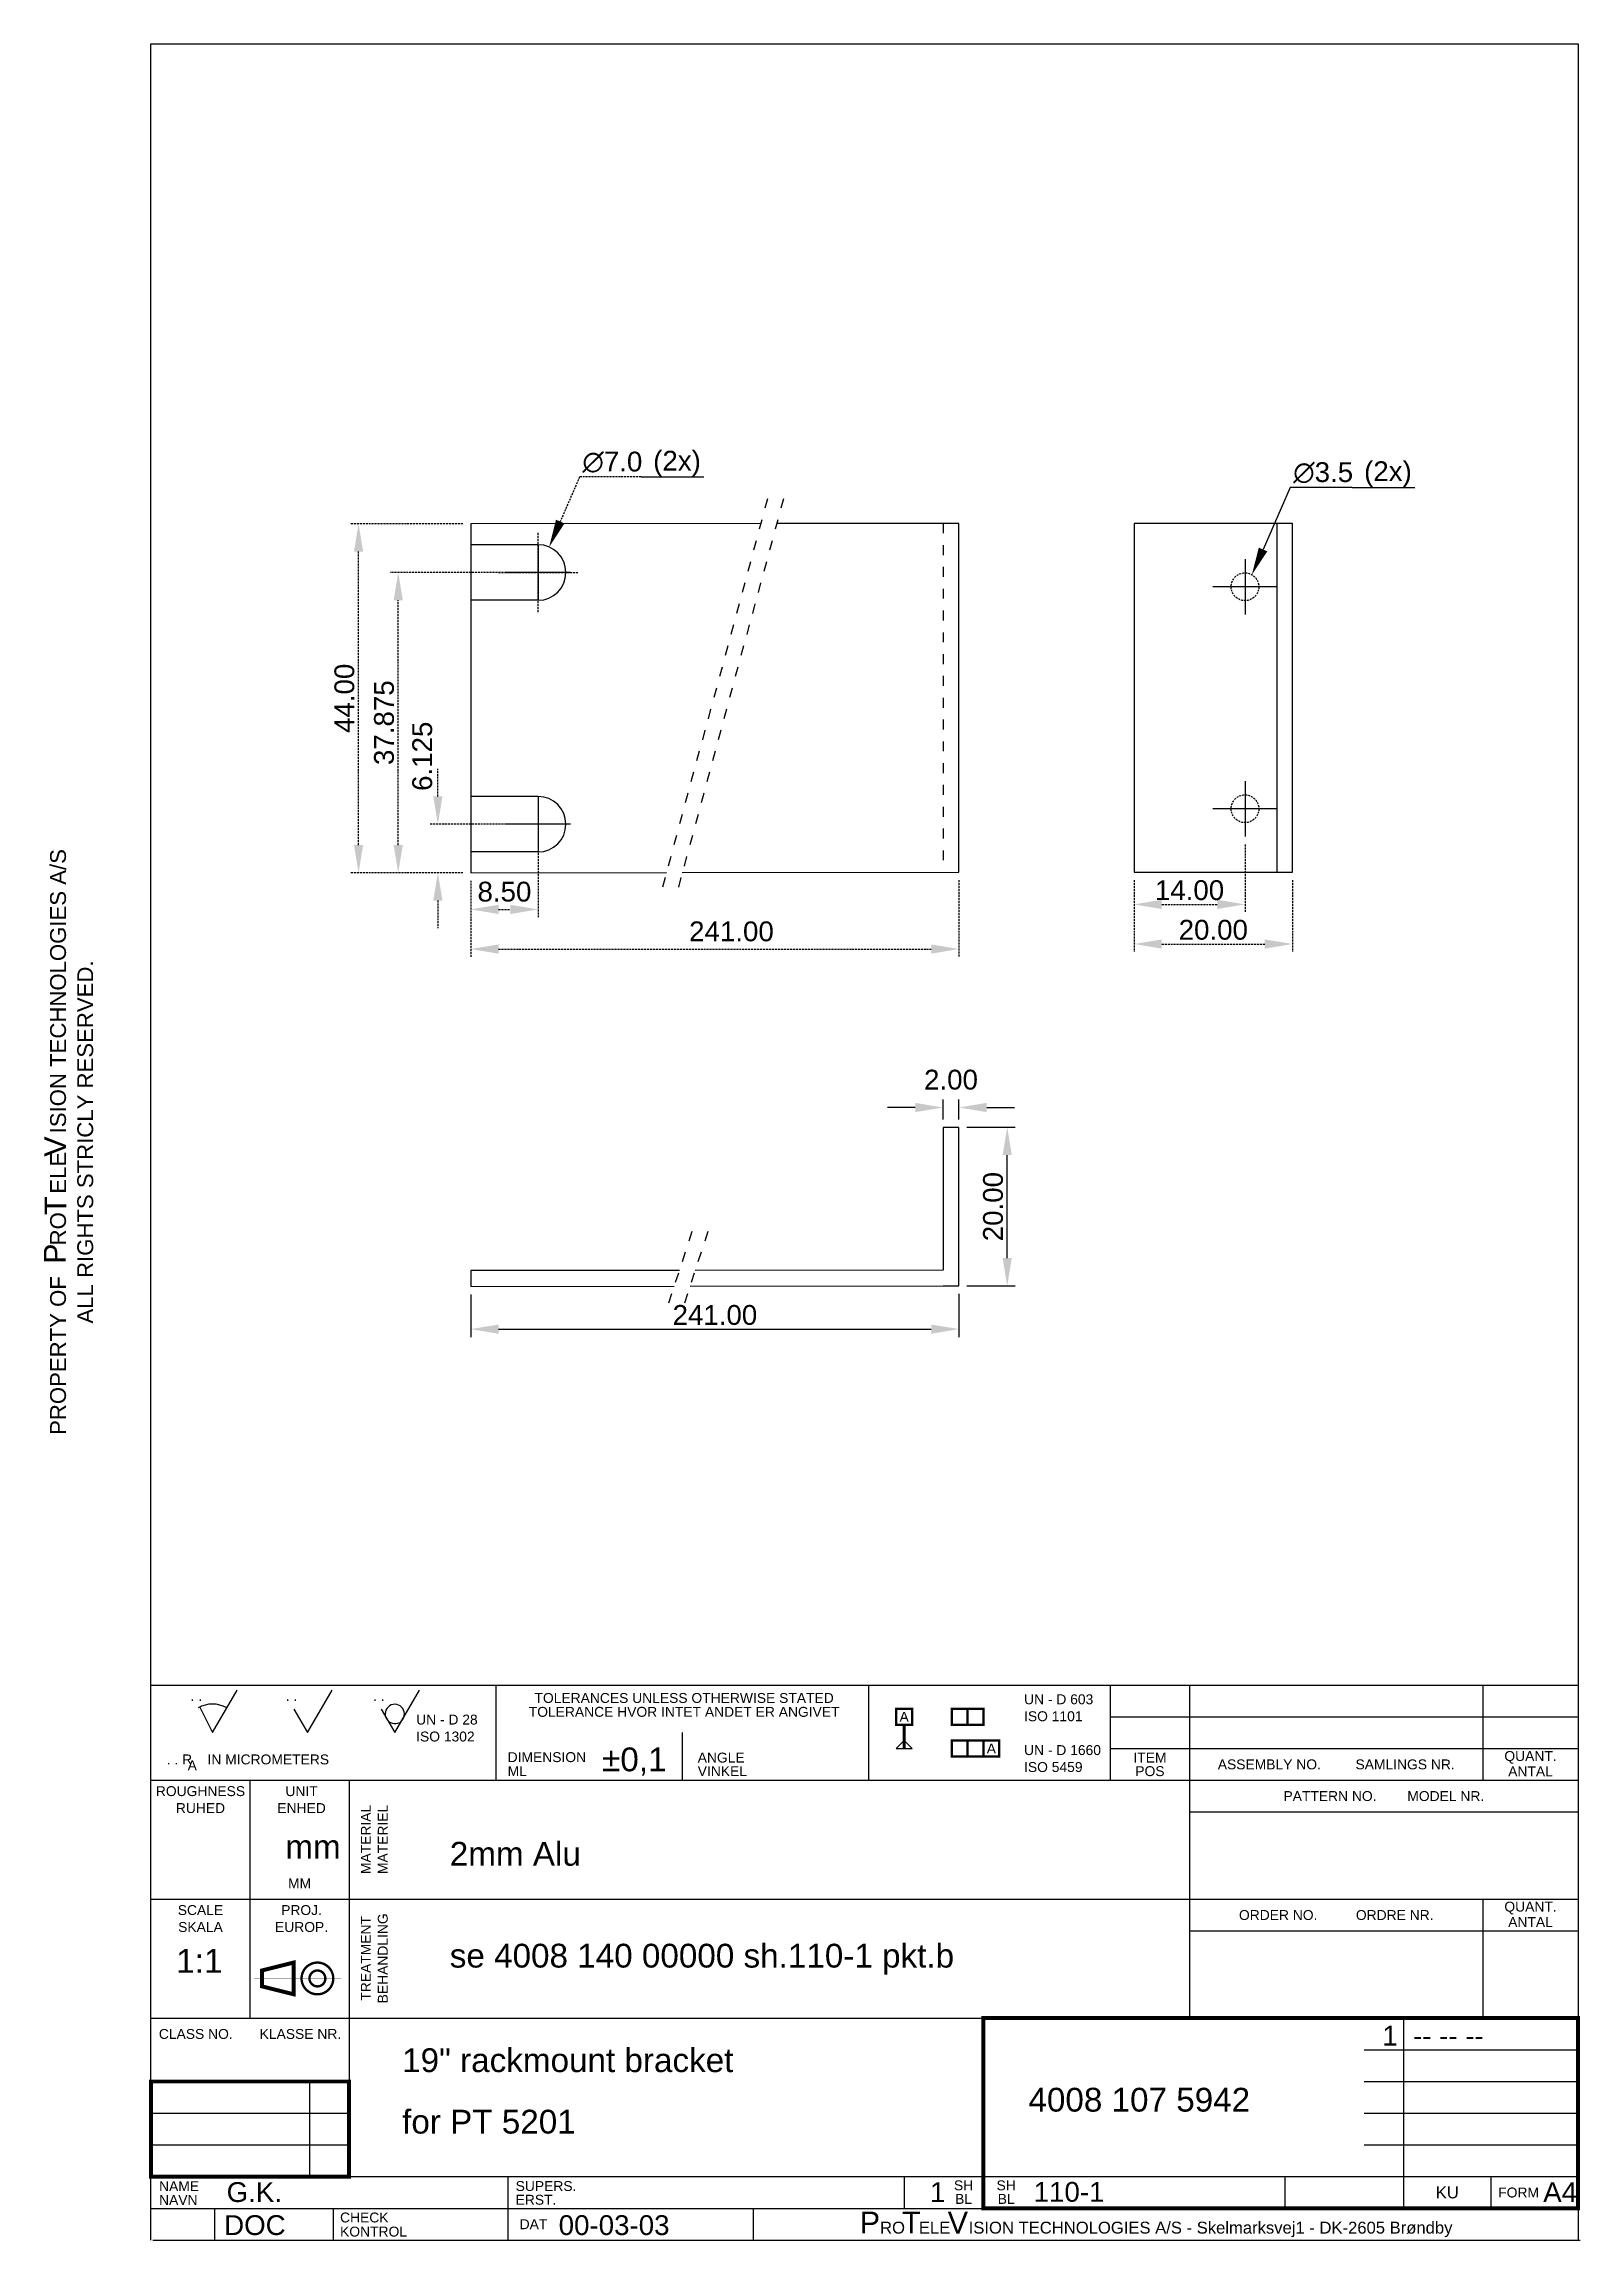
# Model space of a CAD drawing. Extents: x 7 to 200, y 10 to 287.
import ezdxf
from ezdxf.enums import TextEntityAlignment as Align

# ---------------------------------------------------------------- set-up
doc = ezdxf.new("R2010")
doc.units = 0
doc.header["$MEASUREMENT"] = 0
for name, pattern in [('CENTER', [2, 1.25, -0.25, 0.25, -0.25]), ('HIDDEN', [0.375, 0.25, -0.125]), ('HIDDENX3', [2.75, 1.25, -1.5])]:
    doc.linetypes.add(name, pattern=pattern)
doc.layers.get('DEFPOINTS').update_dxf_attribs({"linetype": 'CONTINUOUS'})
for name, color, linetype in [('110-1', 10, 'CONTINUOUS'), ('110-1MEK', 3, 'CONTINUOUS'), ('110-2D', 1, 'CONTINUOUS')]:
    doc.layers.add(name, color=color, linetype=linetype)
doc.styles.get("Standard").update_dxf_attribs({"font": ''})
doc.styles.add('TXT', font='')
doc.styles.add('UV', font='')
doc.styles.get('Standard').set_extended_font_data('Arial')
doc.styles.get('TXT').set_extended_font_data('Arial')
doc.styles.get('UV').set_extended_font_data('Arial')
doc.dimstyles.get("Standard").update_dxf_attribs({"dimtxt": 2.5, "dimasz": 3.5, "dimexe": 1, "dimexo": 1, "dimgap": 0.5, "dimtad": 1, "dimdec": 3, "dimzin": 0, "dimdsep": 46, "dimtxsty": 'Standard', "dimcen": -5, "dimadec": 0, "dimazin": 0, "dimtfac": 1, "dimtdec": 3, "dimtofl": 0, "dimtmove": 2, "dimatfit": 3, "dimfxl": 0, "dimtolj": 1, "dimtzin": 0, "dimarcsym": 0})
doc.dimstyles.new('Standard$3', dxfattribs={"dimtxt": 2.5, "dimasz": 3.5, "dimexe": 1, "dimexo": 1, "dimgap": 0.5, "dimtad": 1, "dimtih": 1, "dimtoh": 1, "dimdec": 1, "dimzin": 0, "dimdsep": 46, "dimtxsty": 'Standard', "dimcen": -5, "dimadec": 0, "dimazin": 0, "dimtm": 1e-09, "dimtfac": 1, "dimtdec": 1, "dimtofl": 0, "dimtmove": 1, "dimatfit": 3, "dimfxl": 0, "dimtolj": 2, "dimtzin": 0, "dimarcsym": 0})

# ---------------------------------------------------------------- blocks, each defined once
blk = doc.blocks.new('*D0')
at = {"layer": '110-2D', "color": 0, "linetype": 'HIDDEN', "lineweight": -2}
for p, q in [((56.19, 192.08), (56.19, 195.58)), ((67.84, 188.58), (55.19, 188.58)), ((59.34, 182.46), (55.19, 182.46)), ((56.19, 178.96), (56.19, 175.46))]:
    blk.add_line(p, q, dxfattribs=at)
at = {"layer": '110-2D', "color": 0, "linetype": 'HIDDEN'}
for points in [[(55.61, 192.08), (56.77, 192.08), (56.19, 188.58)], [(55.61, 178.96), (56.77, 178.96), (56.19, 182.46)]]:
    blk.add_solid(points, dxfattribs=at)
at = {"layer": 'DEFPOINTS', "color": 0, "linetype": 'HIDDEN'}
for p in [(56.19, 188.58), (68.84, 188.58), (60.34, 182.46)]:
    blk.add_point(p, dxfattribs=at)
at = {"layer": '110-2D', "color": 0, "linetype": 'HIDDEN', "insert": (54.23, 197.15), "char_height": 2.5, "attachment_point": 5, "rotation": 90}
blk.add_mtext('\\A1;6.125', dxfattribs=at)
blk = doc.blocks.new('*D1')
at = {"layer": '110-2D', "color": 0, "linetype": 'HIDDEN', "lineweight": -2}
for p, q in [((67.84, 220.33), (50.19, 220.33)), ((51.19, 185.96), (51.19, 216.83)), ((59.34, 182.46), (50.19, 182.46))]:
    blk.add_line(p, q, dxfattribs=at)
at = {"layer": '110-2D', "color": 0, "linetype": 'HIDDEN'}
for points in [[(50.61, 216.83), (51.77, 216.83), (51.19, 220.33)], [(50.61, 185.96), (51.77, 185.96), (51.19, 182.46)]]:
    blk.add_solid(points, dxfattribs=at)
at = {"layer": 'DEFPOINTS', "color": 0, "linetype": 'HIDDEN'}
for p in [(51.19, 220.33), (68.84, 220.33), (60.34, 182.46)]:
    blk.add_point(p, dxfattribs=at)
at = {"layer": '110-2D', "color": 0, "linetype": 'HIDDEN', "insert": (49.41, 201.39), "char_height": 2.5, "attachment_point": 5, "rotation": 90}
blk.add_mtext('\\A1;37.875', dxfattribs=at)
blk = doc.blocks.new('*D2')
at = {"layer": '110-2D', "color": 0, "linetype": 'HIDDEN', "lineweight": -2}
for p, q in [((59.34, 226.46), (45.19, 226.46)), ((46.19, 185.96), (46.19, 222.96)), ((59.34, 182.46), (45.19, 182.46))]:
    blk.add_line(p, q, dxfattribs=at)
at = {"layer": '110-2D', "color": 0, "linetype": 'HIDDEN'}
for points in [[(45.61, 222.96), (46.77, 222.96), (46.19, 226.46)], [(45.61, 185.96), (46.77, 185.96), (46.19, 182.46)]]:
    blk.add_solid(points, dxfattribs=at)
at = {"layer": 'DEFPOINTS', "color": 0, "linetype": 'HIDDEN'}
for p in [(46.19, 226.46), (60.34, 226.46), (60.34, 182.46)]:
    blk.add_point(p, dxfattribs=at)
at = {"layer": '110-2D', "color": 0, "linetype": 'HIDDEN', "insert": (44.41, 204.46), "char_height": 2.5, "attachment_point": 5, "rotation": 90}
blk.add_mtext('\\A1;44.00', dxfattribs=at)
blk = doc.blocks.new('*D3')
at = {"layer": '110-2D', "color": 0, "linetype": 'HIDDEN', "lineweight": -2}
for p, q in [((68.84, 187.58), (68.84, 176.84)), ((60.34, 181.46), (60.34, 176.84)), ((63.84, 177.84), (65.34, 177.84))]:
    blk.add_line(p, q, dxfattribs=at)
at = {"layer": '110-2D', "color": 0, "linetype": 'HIDDEN'}
for points in [[(63.84, 178.42), (63.84, 177.25), (60.34, 177.84)], [(65.34, 178.42), (65.34, 177.25), (68.84, 177.84)]]:
    blk.add_solid(points, dxfattribs=at)
at = {"layer": 'DEFPOINTS', "color": 0, "linetype": 'HIDDEN'}
for p in [(68.84, 188.58), (60.34, 182.46), (68.84, 177.84)]:
    blk.add_point(p, dxfattribs=at)
at = {"layer": '110-2D', "color": 0, "linetype": 'HIDDEN', "insert": (64.59, 180.06), "char_height": 2.5, "attachment_point": 5}
blk.add_mtext('\\A1;8.50', dxfattribs=at)
blk = doc.blocks.new('*D4')
at = {"layer": '110-2D', "color": 0, "linetype": 'HIDDEN', "lineweight": -2}
for p, q in [((60.34, 181.46), (60.34, 171.84)), ((121.91, 181.53), (121.91, 171.84)), ((63.84, 172.84), (118.41, 172.84))]:
    blk.add_line(p, q, dxfattribs=at)
at = {"layer": '110-2D', "color": 0, "linetype": 'HIDDEN'}
for points in [[(63.84, 173.42), (63.84, 172.25), (60.34, 172.84)], [(118.41, 173.42), (118.41, 172.25), (121.91, 172.84)]]:
    blk.add_solid(points, dxfattribs=at)
at = {"layer": 'DEFPOINTS', "color": 0, "linetype": 'HIDDEN'}
for p in [(60.34, 182.46), (121.91, 182.53), (121.91, 172.84)]:
    blk.add_point(p, dxfattribs=at)
at = {"layer": '110-2D', "color": 0, "linetype": 'HIDDEN', "insert": (93.22, 175.05), "char_height": 2.5, "attachment_point": 5}
blk.add_mtext('\\A1;241.00', dxfattribs=at)
blk = doc.blocks.new('*D5')
at = {"layer": '110-2D', "color": 0, "linetype": 'HIDDEN', "lineweight": -2}
for p, q in [((157.99, 186.03), (157.99, 177.47)), ((143.99, 181.53), (143.99, 177.47)), ((147.49, 178.47), (154.49, 178.47))]:
    blk.add_line(p, q, dxfattribs=at)
at = {"layer": '110-2D', "color": 0, "linetype": 'HIDDEN'}
for points in [[(147.49, 179.05), (147.49, 177.89), (143.99, 178.47)], [(154.49, 179.05), (154.49, 177.89), (157.99, 178.47)]]:
    blk.add_solid(points, dxfattribs=at)
at = {"layer": 'DEFPOINTS', "color": 0, "linetype": 'HIDDEN'}
for p in [(157.99, 187.03), (143.99, 182.53), (157.99, 178.47)]:
    blk.add_point(p, dxfattribs=at)
at = {"layer": '110-2D', "color": 0, "linetype": 'HIDDEN', "insert": (150.99, 180.25), "char_height": 2.5, "attachment_point": 5}
blk.add_mtext('\\A1;14.00', dxfattribs=at)
blk = doc.blocks.new('*D6')
at = {"layer": '110-2D', "color": 0, "linetype": 'HIDDEN', "lineweight": -2}
for p, q in [((143.99, 181.53), (143.99, 172.47)), ((163.99, 181.53), (163.99, 172.47)), ((147.49, 173.47), (160.49, 173.47))]:
    blk.add_line(p, q, dxfattribs=at)
at = {"layer": '110-2D', "color": 0, "linetype": 'HIDDEN'}
for points in [[(147.49, 174.05), (147.49, 172.89), (143.99, 173.47)], [(160.49, 174.05), (160.49, 172.89), (163.99, 173.47)]]:
    blk.add_solid(points, dxfattribs=at)
at = {"layer": 'DEFPOINTS', "color": 0, "linetype": 'HIDDEN'}
for p in [(143.99, 182.53), (163.99, 182.53), (163.99, 173.47)]:
    blk.add_point(p, dxfattribs=at)
at = {"layer": '110-2D', "color": 0, "linetype": 'HIDDEN', "insert": (153.99, 175.25), "char_height": 2.5, "attachment_point": 5}
blk.add_mtext('\\A1;20.00', dxfattribs=at)
blk = doc.blocks.new('*D7')
at = {"layer": '110-2D', "color": 0, "linetype": 'HIDDEN', "lineweight": -2}
for p, q in [((74.07, 232.39), (71.62, 226.75)), ((81.83, 232.39), (74.07, 232.39)), ((68.84, 215.33), (68.84, 225.33)), ((63.84, 220.33), (73.84, 220.33))]:
    blk.add_line(p, q, dxfattribs=at)
at = {"layer": '110-2D', "color": 0, "linetype": 'HIDDEN'}
blk.add_solid([(71.09, 226.99), (72.16, 226.52), (70.23, 223.54)], dxfattribs=at)
at = {"layer": 'DEFPOINTS', "color": 0, "linetype": 'HIDDEN'}
for p in [(70.23, 223.54), (67.44, 217.12)]:
    blk.add_point(p, dxfattribs=at)
at = {"layer": '110-2D', "color": 0, "linetype": 'HIDDEN', "insert": (78.2, 234.24), "char_height": 2.5, "attachment_point": 5}
blk.add_mtext('\\A2;∅7.0', dxfattribs=at)
blk = doc.blocks.new('*D8')
at = {"layer": '110-2D', "color": 0, "lineweight": -2}
for p, q in [((163.7, 231.06), (160.26, 223.23)), ((171.49, 231.06), (163.7, 231.06))]:
    blk.add_line(p, q, dxfattribs=at)
at = {"layer": '110-2D', "color": 0}
blk.add_solid([(159.73, 223.47), (160.8, 223), (158.85, 220.03)], dxfattribs=at)
at = {"layer": 'DEFPOINTS', "color": 0}
for p in [(160.26, 223.23), (158.85, 220.03)]:
    blk.add_point(p, dxfattribs=at)
at = {"layer": '110-2D', "color": 0, "insert": (167.85, 232.91), "char_height": 2.5, "attachment_point": 5}
blk.add_mtext('\\A2;∅3.5', dxfattribs=at)
blk = doc.blocks.new('*D9')
at = {"layer": '110-2D', "color": 0, "lineweight": -2}
for p, q in [((60.34, 129.27), (60.34, 123.9)), ((121.91, 129.35), (121.91, 123.9)), ((63.84, 124.9), (118.41, 124.9))]:
    blk.add_line(p, q, dxfattribs=at)
at = {"layer": '110-2D', "color": 0}
for points in [[(63.84, 125.48), (63.84, 124.31), (60.34, 124.9)], [(118.41, 125.48), (118.41, 124.31), (121.91, 124.9)]]:
    blk.add_solid(points, dxfattribs=at)
at = {"layer": 'DEFPOINTS', "color": 0}
for p in [(60.34, 130.27), (121.91, 130.35), (121.91, 124.9)]:
    blk.add_point(p, dxfattribs=at)
at = {"layer": '110-2D', "color": 0, "insert": (91.13, 126.67), "char_height": 2.5, "attachment_point": 5}
blk.add_mtext('\\A1;241.00', dxfattribs=at)
blk = doc.blocks.new('*D10')
at = {"layer": '110-2D', "color": 0, "lineweight": -2}
for p, q in [((122.91, 150.35), (129, 150.35)), ((128, 133.85), (128, 146.85)), ((122.91, 130.35), (129, 130.35))]:
    blk.add_line(p, q, dxfattribs=at)
at = {"layer": '110-2D', "color": 0}
for points in [[(127.42, 146.85), (128.58, 146.85), (128, 150.35)], [(127.42, 133.85), (128.58, 133.85), (128, 130.35)]]:
    blk.add_solid(points, dxfattribs=at)
at = {"layer": 'DEFPOINTS', "color": 0}
for p in [(121.91, 150.35), (128, 150.35), (121.91, 130.35)]:
    blk.add_point(p, dxfattribs=at)
at = {"layer": '110-2D', "color": 0, "insert": (126.22, 140.35), "char_height": 2.5, "attachment_point": 5, "rotation": 90}
blk.add_mtext('\\A1;20.00', dxfattribs=at)
blk = doc.blocks.new('*D11')
at = {"layer": '110-2D', "color": 0, "lineweight": -2}
for p, q in [((116.41, 152.85), (112.91, 152.85)), ((119.91, 151.35), (119.91, 153.85)), ((121.91, 151.35), (121.91, 153.85)), ((125.41, 152.85), (128.91, 152.85))]:
    blk.add_line(p, q, dxfattribs=at)
at = {"layer": '110-2D', "color": 0}
for points in [[(116.41, 153.43), (116.41, 152.27), (119.91, 152.85)], [(125.41, 153.43), (125.41, 152.27), (121.91, 152.85)]]:
    blk.add_solid(points, dxfattribs=at)
at = {"layer": 'DEFPOINTS', "color": 0}
for p in [(121.91, 152.85), (119.91, 150.35), (121.91, 150.35)]:
    blk.add_point(p, dxfattribs=at)
at = {"layer": '110-2D', "color": 0, "insert": (120.91, 156.35), "char_height": 2.5, "attachment_point": 5}
blk.add_mtext('\\A1;2.00', dxfattribs=at)

msp = doc.modelspace()

# ---------------------------------------------------------------- linework, layer by layer
at = {"layer": '110-1'}
for p, q in [((45, 67), (45, 50)), ((65, 18), (65, 14)), ((43, 14), (43, 10))]:
    msp.add_line(p, q, dxfattribs=at)
for points in [[(20, 10), (20, 287), (200, 287), (200, 10)], [(20, 80), (200, 80)], [(26.1519, 77.2321), (27.75, 74), (30.8686, 79.3665)], [(38.0375, 76.9698), (39.75, 74), (42.8686, 79.3665)], [(49.0375, 76.9698), (50.75, 74), (53.8686, 79.3665)], [(63.5, 80), (63.5, 68)], [(110.5, 80), (110.5, 68)], [(141, 80), (141, 68)], [(151, 80), (151, 38)], [(188, 80), (188, 68)], [(141, 76), (200, 76)], [(87, 74), (87, 68)], [(141, 72), (200, 72)], [(20, 68), (200, 68)], [(32.5, 38), (32.5, 68)], [(45, 68), (45, 18)], [(151.0905, 64.0067), (200.0905, 64.0067)], [(20, 53), (200, 53)], [(188, 53), (188, 38)], [(151, 49), (200, 49)], [(20, 38), (200, 38)], [(178, 38), (178, 14)], [(173, 34), (200, 34)], [(40, 30), (40, 18)], [(173, 30), (200, 30)], [(20, 26), (45, 26)], [(173, 26), (200, 26)], [(20, 22), (45, 22)], [(173, 22), (200, 22)], [(20, 18), (200, 18)], [(65, 18), (65, 10)], [(115, 18), (115, 14)], [(125, 18), (125, 14)], [(163, 18), (163, 14)], [(20, 14), (200, 14)], [(28, 14), (28, 10)], [(43, 14), (43, 10)], [(96, 10), (96, 14)], [(20.2506, 10), (200.2506, 10)]]:
    msp.add_lwpolyline(points, dxfattribs=at)
for points, const_width in [([(114, 77), (116, 77), (116, 75), (114, 75)], 0.3), ([(121, 75), (123, 75), (123, 77), (121, 77)], 0.3), ([(123, 75), (125, 75), (125, 77), (123, 77)], 0.3), ([(121, 71), (123, 71), (123, 73), (121, 73)], 0.3), ([(123, 71), (125, 71), (125, 73), (123, 73)], 0.3), ([(125, 73), (127, 73), (127, 71), (125, 71)], 0.3), ([(125, 14), (200, 14), (200, 38), (125, 38)], 0.5)]:
    msp.add_lwpolyline(points, close=True, dxfattribs=dict(at, const_width=const_width))
for points, const_width in [([(115, 75), (115, 72)], 0.4), ([(34, 42), (38, 41), (38, 45), (34, 44), (34, 42)], 0.5), ([(20, 18), (45, 18), (45, 30), (20, 30), (20, 18)], 0.5)]:
    msp.add_lwpolyline(points, dxfattribs=dict(at, const_width=const_width))
msp.add_lwpolyline([(114, 72), (116, 72), (115, 73)], close=True, dxfattribs=at)
at = {"layer": '110-1', "color": 13, "const_width": 0.3}
for points in [[(39, 43, 1), (43, 43, 1)], [(40, 43, 1), (42, 43, 1)]]:
    msp.add_lwpolyline(points, format="xyb", close=True, dxfattribs=at)
at = {"layer": '110-1', "color": 2, "linetype": 'CENTER', "const_width": 0.02}
for points in [[(41, 46), (41, 40)], [(33, 43), (44, 43)]]:
    msp.add_lwpolyline(points, dxfattribs=at)
at = {"layer": '110-1', "color": 7}
msp.add_lwpolyline([(189, 18), (189, 14)], dxfattribs=at)
at = {"layer": '110-1'}
for centre, radius, start, end in [((27.75, 74), 3.6056, 59.838245, 119.838245), ((50.7603, 76.3586), 1.2148, 306.484773, 299.24767)]:
    msp.add_arc(centre, radius, start, end, dxfattribs=at)
at = {"layer": '110-1MEK'}
for points in [[(96.926, 226.5014), (60.3372, 226.4574), (60.3372, 182.4574), (85.0191, 182.4871)], [(87.0198, 182.4895), (121.9129, 182.5314), (121.9129, 226.5314), (98.9267, 226.5038)], [(161.9909, 226.5314), (161.9909, 182.5314)], [(68.8372, 223.8324), (60.3372, 223.8324)], [(68.8372, 216.8324), (60.3372, 216.8324)], [(68.8372, 192.0824), (60.3372, 192.0824)], [(68.8372, 185.0824), (60.3372, 185.0824)], [(119.9129, 130.3489), (121.9129, 130.3489), (121.9129, 150.3489), (119.9129, 150.3489), (119.9129, 132.3489), (88.6637, 132.3101)], [(86.6629, 132.3076), (60.3372, 132.2749), (60.3372, 130.2749), (85.995, 130.3057)], [(87.9958, 130.3082), (121.9129, 130.3489), (121.9129, 132.3489)]]:
    msp.add_lwpolyline(points, dxfattribs=at)
at = {"layer": '110-1MEK', "linetype": 'HIDDENX3'}
msp.add_lwpolyline([(119.9129, 226.5314), (119.9129, 182.5314)], dxfattribs=at)
at = {"layer": '110-1MEK'}
msp.add_lwpolyline([(143.9909, 182.5314), (163.9909, 182.5314), (163.9909, 226.5314), (143.9909, 226.5314)], close=True, dxfattribs=at)
at = {"layer": '110-1MEK', "linetype": 'HIDDEN'}
for centre in [(157.9909, 218.5314), (157.9909, 190.5314)]:
    msp.add_circle(centre, 1.75, dxfattribs=at)
at = {"layer": '110-1MEK'}
for centre in [(68.8372, 220.3324), (68.8372, 188.5824)]:
    msp.add_arc(centre, 3.5, 270, 90, dxfattribs=at)
at = {"layer": '110-2D'}
for p, q in [((81.8287, 232.3913), (89.7297, 232.3913)), ((171.4946, 231.0648), (179.3956, 231.0648))]:
    msp.add_line(p, q, dxfattribs=at)
at = {"layer": '110-2D', "linetype": 'HIDDENX3'}
for p, q in [((97.7758, 229.6426), (84.2837, 179.7685)), ((99.7758, 229.6426), (86.2837, 179.7685)), ((88.2418, 137.1995), (84.9583, 127.1985)), ((90.2418, 137.1995), (86.9583, 127.1985))]:
    msp.add_line(p, q, dxfattribs=at)
at = {"layer": '110-2D'}
for points in [[(68.8372, 223.8324), (68.8372, 216.8324)], [(157.9909, 222.0314), (157.9909, 215.0314)], [(72.9029, 220.3324), (64.7715, 220.3324)], [(162.0567, 218.5314), (153.9252, 218.5314)], [(157.9909, 194.0314), (157.9909, 187.0314)], [(68.8372, 192.0824), (68.8372, 185.0824)], [(72.9029, 188.5824), (64.7715, 188.5824)], [(162.0567, 190.5314), (153.9252, 190.5314)]]:
    msp.add_lwpolyline(points, dxfattribs=at)

# ---------------------------------------------------------------- texts
at = {"layer": '110-1', "style": 'UV'}
for s, height, p in [('PROPERTY OF     RO   ELE   ISION TECHNOLOGIES A/S', 2, (9.2857, 148.5)), ('ALL RIGHTS STRICLY RESERVED.', 2, (12.7143, 148.5)), ('V', 2.75, (9.3074, 147.9227)), ('T', 2.75, (9.3309, 140.4575)), ('P', 2.75, (9.2557, 134.4156))]:
    msp.add_text(s, height=height, rotation=90, dxfattribs=at).set_placement(p, align=Align.CENTER)
for p in [(25, 78), (37, 78), (48, 78)]:
    msp.add_text('. .', height=1.25, dxfattribs=at).set_placement(p)
at = {"layer": '110-1', "color": 7, "style": 'UV'}
for s, p in [('TOLERANCES UNLESS OTHERWISE STATED', (87.25, 77.7498)), ('TOLERANCE HVOR INTET ANDET ER ANGIVET', (87.25, 76.0002)), ('ROUGHNESS', (26.25, 66)), ('UNIT', (39, 66)), ('RUHED', (26.25, 63.8642)), ('ENHED', (39, 63.8642)), ('MM', (38.75, 54.374)), ('SCALE', (26.25, 51)), ('SKALA', (26.25, 48.8642)), ('EUROP.', (39, 48.8642)), ('PROJ.', (39, 51))]:
    msp.add_text(s, height=1.25, dxfattribs=at).set_placement(p, align=Align.CENTER)
for s, p in [('UN - D 603', (130.1222, 77.5837)), ('UN - D 28', (53.4515, 75.0241)), ('ISO 1101', (130.1222, 75.4479)), ('ISO 1302 ', (53.4515, 72.8883)), ('UN - D 1660', (130.1222, 71.1763)), ('. . R    IN MICROMETERS', (22, 70)), ('A', (24.6337, 69.2432)), ('DIMENSION', (64.9937, 70.288)), ('ML', (64.9937, 68.5223)), ('ANGLE', (88.9651, 70.232)), ('VINKEL', (88.9651, 68.5234)), ('ISO 5459', (130.1222, 69.0404)), ('NAME', (21.0281, 16.1755)), ('SUPERS.', (66, 16.1915)), ('NAVN', (21.0281, 14.4371)), ('ERST.', (66, 14.462)), ('CHECK', (43.8568, 12.224)), ('KONTROL', (43.8568, 10.4457))]:
    msp.add_text(s, height=1.25, dxfattribs=at).set_placement(p)
at = {"layer": '110-1', "style": 'UV'}
for s, height, p in [('A', 1.25, (115, 76)), ('A', 1.25, (126, 72)), ('P', 2.75, (110.6853, 12.2107)), ('RO   ELE    ISION TECHNOLOGIES A/S - Skelmarksvej1 - DK-2605 Brøndby', 1.5, (148.0573, 11.382)), ('T', 2.75, (115.9131, 12.2192)), ('V', 2.75, (121.7755, 12.1945))]:
    msp.add_text(s, height=height, dxfattribs=at).set_placement(p, align=Align.MIDDLE)
at = {"layer": '110-1', "color": 7, "style": 'UV'}
for s, height, p in [('ITEM', 1.25, (146, 70.8543)), ('POS', 1.25, (146, 69.1457)), ('ASSEMBLY NO.         SAMLINGS NR.', 1.25, (169.5, 70)), ('QUANT.', 1.25, (194, 70.8905)), ('ANTAL', 1.25, (194, 69.1145)), ('PATTERN NO.        MODEL NR.', 1.25, (175.5, 66.0049)), ('QUANT.', 1.25, (194, 51.8943)), ('ORDER NO.          ORDRE NR.', 1.25, (169.5, 51)), ('ANTAL', 1.25, (194, 50.1107)), ('CLASS NO.       KLASSE NR.', 1.25, (32.5, 36)), ('SH', 1.25, (122.4953, 16.905)), ('SH', 1.25, (127.8685, 16.905)), ('KU', 1.5, (183.5, 16)), ('FORM', 1.25, (192.5, 16)), ('BL', 1.25, (122.4953, 15.1887)), ('BL', 1.25, (127.8685, 15.1887)), ('DAT', 1.25, (68.2508, 12))]:
    msp.add_text(s, height=height, dxfattribs=at).set_placement(p, align=Align.MIDDLE)
for s, p in [('MATERIAL', (47.1055, 60.5341)), ('MATERIEL', (49.2413, 60.5341)), ('TREATMENT', (47.1055, 45.5341)), ('BEHANDLING', (49.2413, 45.5341))]:
    msp.add_text(s, height=1.25, rotation=90, dxfattribs=at).set_placement(p, align=Align.MIDDLE)
at = {"layer": '110-1', "color": 10, "style": 'TXT'}
for s, p in [('1  -- -- --', (175.2974, 34.5253)), ('1', (118.2474, 14.8002)), ('110-1', (131.3335, 14.8325)), ('A4', (195.6007, 14.8002)), ('DOC', (29.2356, 10.6357)), ('00-03-03', (71.428, 10.6357))]:
    msp.add_text(s, height=2.5, dxfattribs=at).set_placement(p)
at = {"layer": '110-1', "color": 14, "style": 'TXT'}
msp.add_text('G.K.', height=2.5, dxfattribs=at).set_placement((29.5528, 14.8002))
at = {"layer": '110-2D', "style": 'TXT'}
for s, p in [('±0,1', (76.9047, 69.1291)), ('mm', (36.949, 58.1121)), ('2mm Alu', (57.6931, 57.2208)), ('se 4008 140 00000 sh.110-1 pkt.b', (57.6931, 44.3725)), ('1:1', (23.1975, 43.7177)), ('19" rackmount bracket', (51.6827, 31.1889)), ('4008 107 5942', (130.6748, 26.2041)), ('for PT 5201', (51.6827, 23.4348))]:
    msp.add_text(s, height=3, dxfattribs=at).set_placement(p)
at = {"layer": '110-2D', "insert": (83.3474, 235.6815), "char_height": 2.5, "width": 6.495, "attachment_point": 1}
msp.add_mtext('(2x)', dxfattribs=at)
at = {"layer": '110-2D', "linetype": 'HIDDEN', "insert": (173.0134, 234.355), "char_height": 2.5, "width": 6.495, "attachment_point": 1}
msp.add_mtext('(2x)', dxfattribs=at)

# ---------------------------------------------------------------- dimensions: what is measured, and where the dimension line sits
at = {"layer": '110-2D', "linetype": 'HIDDEN'}
dim = msp.add_diameter_dim_2p(p1=(67.4449, 217.1213), p2=(70.2295, 223.5436), dimstyle='Standard$3', dxfattribs=at)
dim.commit()
dim.dimension.update_dxf_attribs({"geometry": '*D7', "text_midpoint": (74.0657, 232.3913), "dimtype": 163})
at = {"layer": '110-2D'}
dim = msp.add_diameter_dim_2p(p1=(160.2618, 223.2347), p2=(158.8531, 220.0307), dimstyle='Standard$3', override={"dimcen": -5, "dimsd1": 0, "dimsd2": 0, "dimtofl": 1, "dimtmove": 0, "dimlwd": 65534}, dxfattribs=at)
dim.commit()
dim.dimension.update_dxf_attribs({"geometry": '*D8', "text_midpoint": (167.8495, 231.0648), "dimtype": 163})
at = {"layer": '110-2D', "linetype": 'HIDDEN'}
dim = msp.add_linear_dim(base=(46.1898, 226.4574), p1=(60.3372, 182.4574), p2=(60.3372, 226.4574), angle=90, dimstyle='Standard', override={"dimdec": 2}, dxfattribs=at)
dim.commit()
dim.dimension.update_dxf_attribs({"geometry": '*D2', "text_midpoint": (44.4134, 204.4574)})
dim = msp.add_linear_dim(base=(51.1898, 220.3324), p1=(60.3372, 182.4574), p2=(68.8372, 220.3324), angle=90, dimstyle='Standard', dxfattribs=at)
dim.commit()
dim.dimension.update_dxf_attribs({"geometry": '*D1', "text_midpoint": (49.4125, 201.3949)})
dim = msp.add_linear_dim(base=(56.1898, 188.5824), p1=(60.3372, 182.4574), p2=(68.8372, 188.5824), angle=90, dimstyle='Standard', override={"dimtad": 1, "dimjust": 0, "dimtih": 0, "dimtoh": 0}, dxfattribs=at)
dim.commit()
dim.dimension.update_dxf_attribs({"geometry": '*D0', "text_midpoint": (54.2344, 197.1495), "dimtype": 160})
for base, p2, text, override, picture, middle in [((68.8372, 177.8364), (68.8372, 188.5824), '8.50', {"dimtad": 0, "dimjust": 0, "dimtoh": 0}, '*D3', (64.5872, 180.0649)), ((121.9129, 172.8364), (121.9129, 182.5314), '241.00', {"dimdec": 2}, '*D4', (93.2164, 175.0507))]:
    dim = msp.add_linear_dim(base=base, p1=(60.3372, 182.4574), p2=p2, text=text, dimstyle='Standard', override=override, dxfattribs=at)
    dim.commit()
    dim.dimension.update_dxf_attribs({"geometry": picture, "text_midpoint": middle, "dimtype": 160})
for base, p2, picture, middle in [((157.9909, 178.4708), (157.9909, 187.0314), '*D5', (150.9909, 180.2472)), ((163.9909, 173.4708), (163.9909, 182.5314), '*D6', (153.9909, 175.2472))]:
    dim = msp.add_linear_dim(base=base, p1=(143.9909, 182.5314), p2=p2, dimstyle='Standard', override={"dimdec": 2}, dxfattribs=at)
    dim.commit()
    dim.dimension.update_dxf_attribs({"geometry": picture, "text_midpoint": middle})
at = {"layer": '110-2D'}
dim = msp.add_linear_dim(base=(121.9129, 152.8508), p1=(119.9129, 150.3489), p2=(121.9129, 150.3489), dimstyle='Standard', override={"dimdec": 2}, dxfattribs=at)
dim.commit()
dim.dimension.update_dxf_attribs({"geometry": '*D11', "text_midpoint": (120.9129, 156.3508)})
dim = msp.add_linear_dim(base=(128.0002, 150.3489), p1=(121.9129, 130.3489), p2=(121.9129, 150.3489), angle=90, dimstyle='Standard', override={"dimdec": 2}, dxfattribs=at)
dim.commit()
dim.dimension.update_dxf_attribs({"geometry": '*D10', "text_midpoint": (126.2238, 140.3489)})
dim = msp.add_linear_dim(base=(121.9129, 124.8975), p1=(60.3372, 130.2749), p2=(121.9129, 130.3489), text='241.00', dimstyle='Standard', override={"dimdec": 2}, dxfattribs=at)
dim.commit()
dim.dimension.update_dxf_attribs({"geometry": '*D9', "text_midpoint": (91.125, 126.6739)})

doc.saveas('drawing.dxf')
